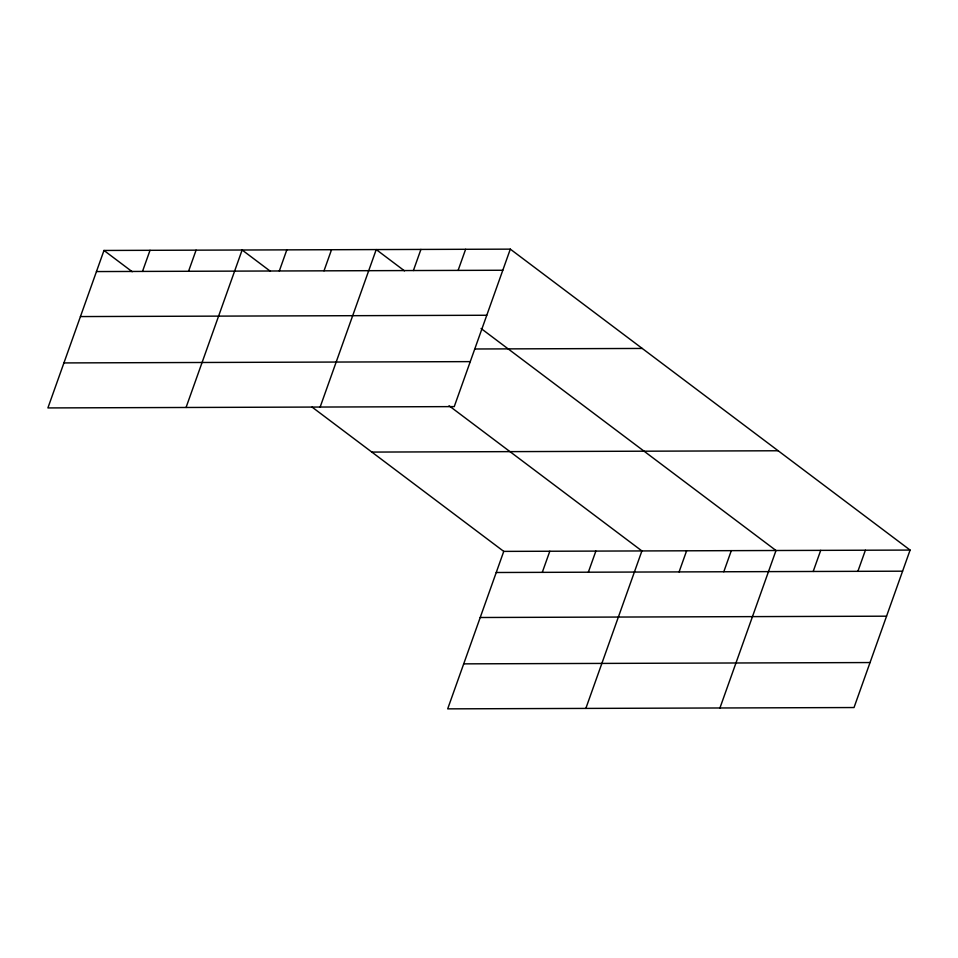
<?xml version="1.0" encoding="UTF-8"?>
<svg xmlns="http://www.w3.org/2000/svg" width="958" height="958" viewBox="0 0 958 958"><rect width="100%" height="100%" fill="white"/><g stroke="black" fill="none" stroke-linecap="round" stroke-linejoin="round"><path stroke-width="1.44" d="M510.315 249.14L103.979 250.457L47.9 407.928L454.248 406.611L510.315 249.14L910.1 550.072L854.021 707.543L447.685 708.86L503.752 551.389L910.1 550.072M142.502 271.413L150.023 250.301M188.558 271.27L196.079 250.158M186.056 407.485L242.134 250.002L270.396 271.282M279.317 270.97L286.825 249.858M324.008 270.827L331.528 249.715M320.152 407.042L376.231 249.571L404.492 270.851M413.401 270.539L420.921 249.427M458.104 270.396L465.624 249.284M542.288 572.345L549.808 551.233M588.344 572.201L595.864 551.09M585.841 708.417L641.908 550.934L449.051 405.761M679.09 571.914L686.611 550.79M723.793 571.758L731.313 550.646M719.937 707.986L776.004 550.503L481.06 328.486M813.186 571.471L820.707 550.359M857.889 571.327L865.397 550.215M96.459 271.569L502.806 270.252M80.436 316.571L486.772 315.254M475.372 348.987L642.243 348.449M63.923 362.926L470.27 361.621M371.824 452.08L778.171 450.763M496.232 572.501L902.58 571.184M480.209 617.503L886.557 616.186M463.708 663.858L870.044 662.553M103.979 250.457L132.24 271.737M312.069 407.09L503.752 551.389"/></g></svg>
